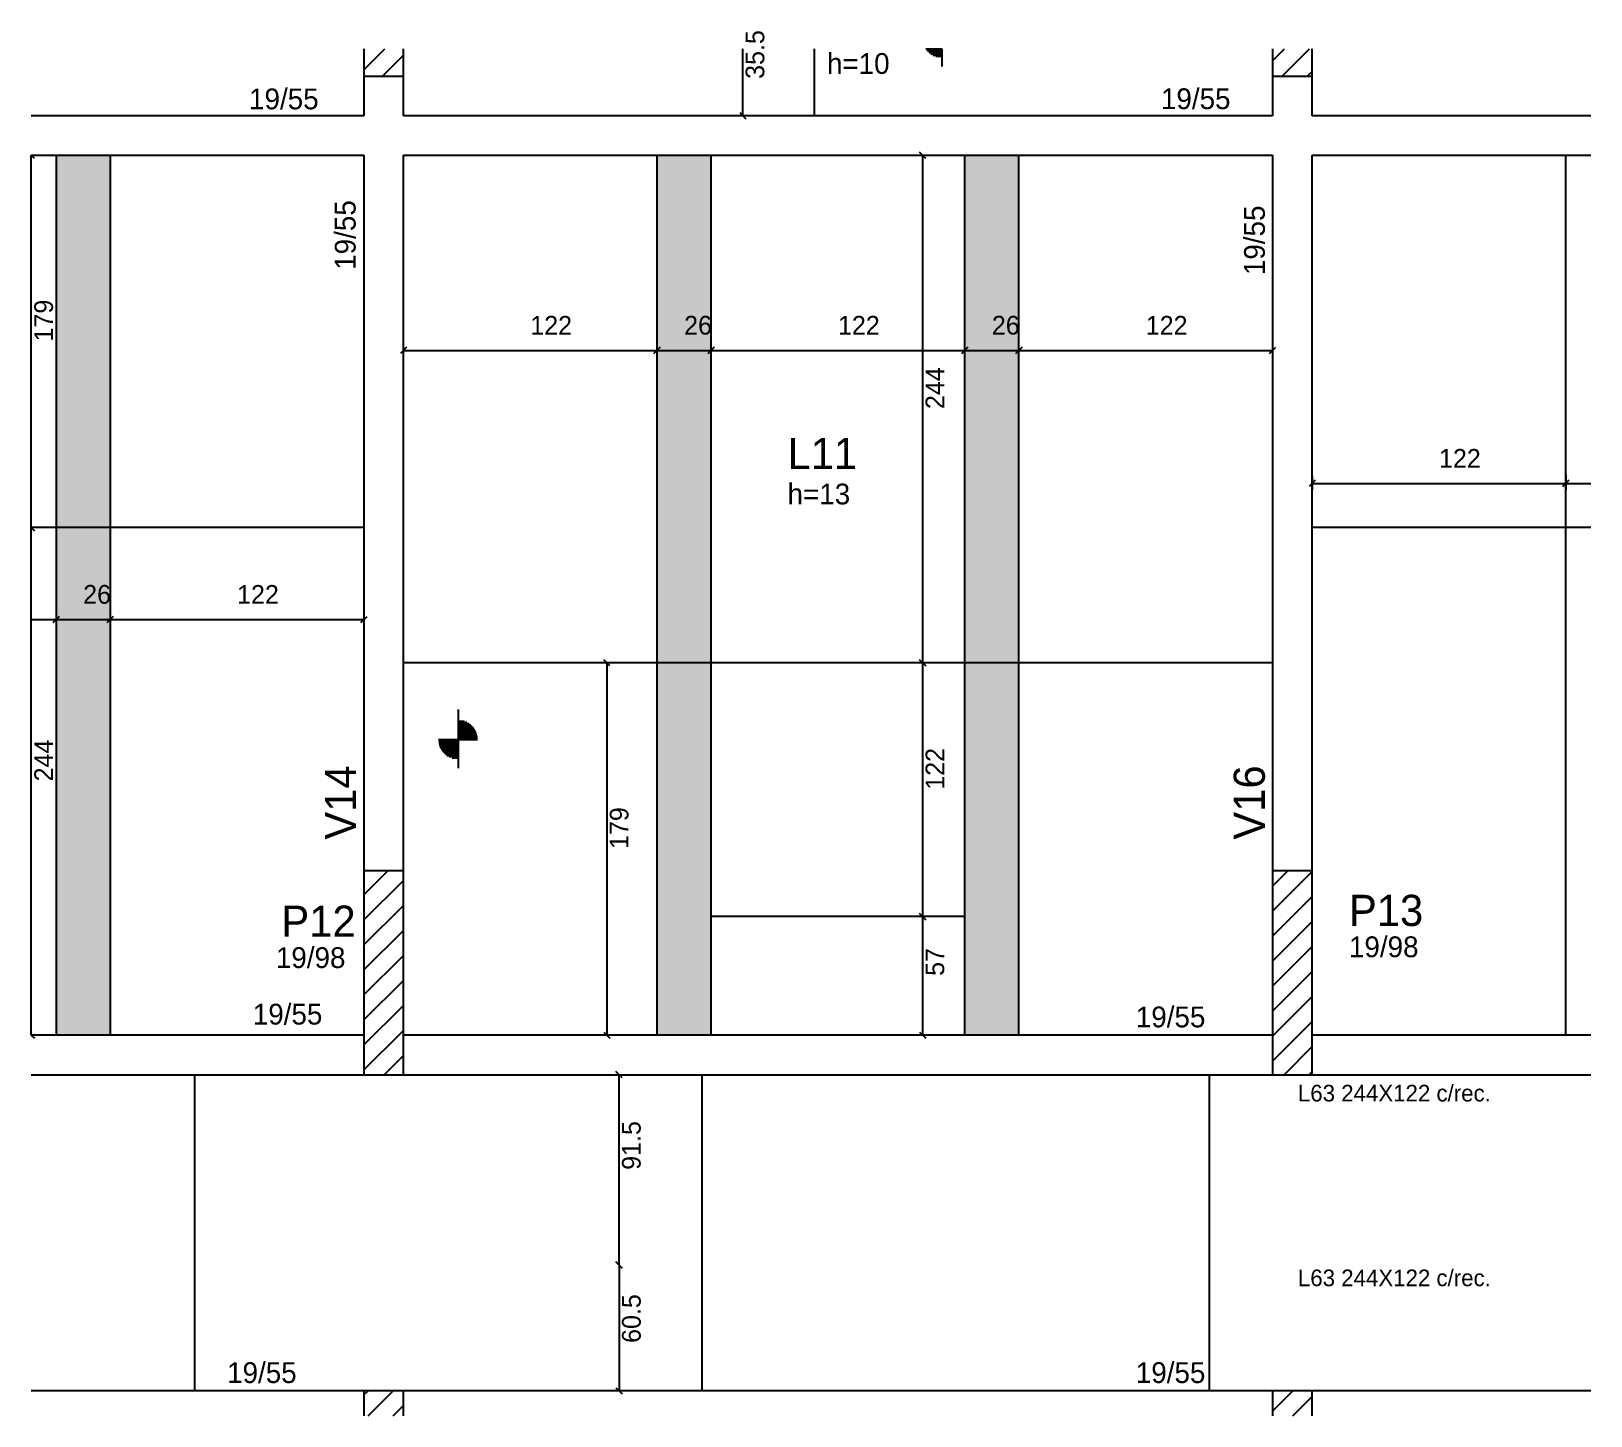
# Model space of a CAD drawing. Header units: metres. Extents: x 4330 to 5080, y 2116 to 2782.
import ezdxf

# ---------------------------------------------------------------- set-up
doc = ezdxf.new("R2010")
doc.units = ezdxf.units.M
for name, color, linetype in [('3', 7, 'Continuous'), ('4', 7, 'Continuous'), ('7', 7, 'Continuous'), ('9', 7, 'Continuous'), ('AUX00', 7, 'Continuous'), ('Hachura', 7, 'Continuous'), ('Painéis', 7, 'Continuous')]:
    doc.layers.add(name, color=color, linetype=linetype)

msp = doc.modelspace()

# ---------------------------------------------------------------- hatches: boundary and pattern name
at = {"layer": '9'}
h = msp.add_hatch(color=7, dxfattribs=at)
h.dxf.hatch_style = 1
h.paths.add_polyline_path([(4508.54, 2298.98), (4508.54, 2498.98), (4508.54, 2298.98), (4508.54, 2298.98)])
at = {"layer": 'Hachura'}
h = msp.add_hatch(color=7, dxfattribs=at)
h.dxf.hatch_style = 1
h.paths.add_polyline_path([(4367.51, 2721.99), (4341.51, 2721.98), (4341.51, 2298.98), (4367.51, 2298.99), (4367.51, 2721.99)])
h = msp.add_hatch(color=7, dxfattribs=at)
h.dxf.hatch_style = 1
h.paths.add_polyline_path([(4630.51, 2298.98), (4656.51, 2298.98), (4656.51, 2721.98), (4630.51, 2721.98), (4630.51, 2298.98)])
h = msp.add_hatch(color=7, dxfattribs=at)
h.dxf.hatch_style = 1
h.paths.add_polyline_path([(4778.51, 2298.98), (4804.51, 2298.98), (4804.51, 2721.98), (4778.51, 2721.98), (4778.51, 2298.98)])

# ---------------------------------------------------------------- linework, layer by layer
at = {"layer": '3', "color": 3, "lineweight": 25}
for p, q in [((4489.54, 2763.11), (4499.54, 2773.11)), ((4498.43, 2759.98), (4508.54, 2770.09)), ((4767.44, 2773), (4759.75, 2773)), ((4767.44, 2772.41), (4760.19, 2772.41)), ((4767.44, 2771.81), (4760.73, 2771.81)), ((4767.44, 2771.22), (4761.36, 2771.22)), ((4767.44, 2770.63), (4762.14, 2770.63)), ((4767.44, 2770.03), (4763.13, 2770.03)), ((4767.44, 2769.44), (4764.56, 2769.44)), ((4767.44, 2773.11), (4767.44, 2768.98)), ((4767.44, 2773.11), (4767.44, 2764.63)), ((4926.54, 2767.36), (4932.29, 2773.11)), ((4931.18, 2759.98), (4944.31, 2773.11)), ((4943.2, 2759.98), (4945.54, 2762.32)), ((4534.77, 2455.53), (4534.77, 2427.33)), ((4534.77, 2450.43), (4534.77, 2431.68)), ((4534.77, 2449.97), (4537.66, 2449.97)), ((4534.77, 2449.38), (4539.09, 2449.38)), ((4534.77, 2448.79), (4540.08, 2448.79)), ((4534.77, 2448.19), (4540.86, 2448.19)), ((4534.77, 2447.6), (4541.49, 2447.6)), ((4534.77, 2447), (4542.02, 2447)), ((4534.77, 2446.41), (4542.47, 2446.41)), ((4534.77, 2445.81), (4542.85, 2445.81)), ((4534.77, 2445.22), (4543.18, 2445.22)), ((4525.4, 2441.05), (4544.15, 2441.05)), ((4534.77, 2440.46), (4525.4, 2440.46)), ((4534.77, 2439.87), (4525.48, 2439.87)), ((4534.77, 2439.27), (4525.57, 2439.27)), ((4534.77, 2438.68), (4525.71, 2438.68)), ((4534.77, 2438.08), (4525.88, 2438.08)), ((4534.77, 2444.62), (4543.44, 2444.62)), ((4534.77, 2444.03), (4543.67, 2444.03)), ((4534.77, 2443.43), (4543.84, 2443.43)), ((4534.77, 2442.84), (4543.98, 2442.84)), ((4534.77, 2442.24), (4544.07, 2442.24)), ((4534.77, 2441.65), (4544.15, 2441.65)), ((4534.77, 2437.49), (4526.11, 2437.49)), ((4534.77, 2436.89), (4526.37, 2436.89)), ((4534.77, 2436.3), (4526.7, 2436.3)), ((4534.77, 2435.7), (4527.08, 2435.7)), ((4534.77, 2435.11), (4527.53, 2435.11)), ((4534.77, 2434.51), (4528.06, 2434.51)), ((4534.77, 2433.92), (4528.69, 2433.92)), ((4534.77, 2433.32), (4529.47, 2433.32)), ((4534.77, 2432.73), (4530.46, 2432.73)), ((4534.77, 2432.14), (4531.89, 2432.14)), ((4489.54, 2366.42), (4501.1, 2377.98)), ((4926.54, 2370.67), (4933.85, 2377.98)), ((4926.54, 2358.65), (4945.54, 2377.65)), ((4489.54, 2354.4), (4508.54, 2373.4)), ((4926.54, 2346.63), (4945.54, 2365.63)), ((4489.54, 2342.38), (4508.54, 2361.38)), ((4489.54, 2330.36), (4508.54, 2349.36)), ((4926.54, 2334.61), (4945.54, 2353.61)), ((4926.54, 2322.59), (4945.54, 2341.59)), ((4489.54, 2318.34), (4508.54, 2337.34)), ((4489.54, 2306.32), (4508.54, 2325.32)), ((4926.54, 2310.57), (4945.54, 2329.57)), ((4489.54, 2294.3), (4508.54, 2313.3)), ((4926.54, 2298.55), (4945.54, 2317.55)), ((4926.54, 2286.53), (4945.54, 2305.53)), ((4489.54, 2282.27), (4508.54, 2301.27)), ((4499.26, 2279.98), (4508.54, 2289.25)), ((4932.01, 2279.98), (4945.54, 2293.5)), ((4944.03, 2279.98), (4945.54, 2281.48)), ((4489.54, 2126), (4491.51, 2127.98)), ((4491.53, 2115.98), (4503.53, 2127.98)), ((4926.54, 2118.23), (4936.28, 2127.98)), ((4936.3, 2115.98), (4945.54, 2125.21)), ((4503.55, 2115.98), (4508.54, 2120.96))]:
    msp.add_line(p, q, dxfattribs=at)
for points in [[(4489.54, 2759.98), (4489.54, 2740.98)], [(4508.54, 2740.98), (4508.54, 2759.98)], [(4926.54, 2759.98), (4926.54, 2740.98)], [(4945.54, 2740.98), (4945.54, 2759.98)], [(4489.54, 2740.98), (4329.51, 2740.98)], [(4926.54, 2740.98), (4508.54, 2740.98)], [(5079.54, 2740.98), (4945.54, 2740.98)], [(4329.51, 2721.98), (4489.54, 2721.98)], [(4489.54, 2721.98), (4489.54, 2377.98)], [(4508.54, 2721.98), (4926.54, 2721.98)], [(4508.54, 2377.98), (4508.54, 2721.98)], [(4926.54, 2721.98), (4926.54, 2377.98)], [(4945.54, 2721.98), (5079.54, 2721.98)], [(4945.54, 2377.98), (4945.54, 2721.98)], [(4489.54, 2298.98), (4329.51, 2298.98)], [(4926.54, 2298.98), (4508.54, 2298.98)], [(5079.54, 2298.98), (4945.54, 2298.98)], [(4329.51, 2279.98), (4489.54, 2279.98)], [(4508.54, 2279.98), (4926.54, 2279.98)], [(4945.54, 2279.98), (5079.54, 2279.98)], [(4489.54, 2127.98), (4329.51, 2127.98)], [(4926.54, 2127.98), (4508.54, 2127.98)], [(5079.54, 2127.98), (4945.54, 2127.98)]]:
    msp.add_lwpolyline(points, dxfattribs=at)
at = {"layer": '7', "color": 7, "lineweight": 25}
for points in [[(4489.54, 2773.11), (4489.54, 2759.98)], [(4508.54, 2759.98), (4508.54, 2773.11)], [(4926.54, 2773.11), (4926.54, 2759.98)], [(4945.54, 2759.98), (4945.54, 2773.11)], [(4489.54, 2759.98), (4508.54, 2759.98)], [(4926.54, 2759.98), (4945.54, 2759.98)], [(4508.54, 2377.98), (4489.54, 2377.98)], [(4489.54, 2377.98), (4489.54, 2279.98)], [(4508.54, 2279.98), (4508.54, 2377.98)], [(4945.54, 2377.98), (4926.54, 2377.98)], [(4926.54, 2377.98), (4926.54, 2279.98)], [(4945.54, 2279.98), (4945.54, 2377.98)], [(4489.54, 2279.98), (4508.54, 2279.98)], [(4926.54, 2279.98), (4945.54, 2279.98)], [(4508.54, 2127.98), (4489.54, 2127.98)], [(4489.54, 2127.98), (4489.54, 2115.98)], [(4508.54, 2115.98), (4508.54, 2127.98)], [(4945.54, 2127.98), (4926.54, 2127.98)], [(4926.54, 2127.98), (4926.54, 2115.98)], [(4945.54, 2115.98), (4945.54, 2127.98)]]:
    msp.add_lwpolyline(points, dxfattribs=at)
at = {"layer": 'Painéis', "color": 4, "lineweight": 25}
for p, q in [((4671.76, 2740.98), (4671.76, 2773.11)), ((4669.51, 2740.98), (4668.76, 2740.98)), ((4329.58, 2542.98), (4329.58, 2721.98)), ((4758.19, 2721.98), (4758.19, 2477.98)), ((4508.54, 2628.2), (4630.51, 2628.2)), ((4630.51, 2628.2), (4656.51, 2628.2)), ((4656.51, 2628.2), (4778.51, 2628.2)), ((4778.51, 2628.2), (4804.51, 2628.2)), ((4804.51, 2628.2), (4926.54, 2628.2)), ((4945.54, 2567.94), (4945.54, 2561.23)), ((5067.54, 2568.6), (5067.54, 2561.23)), ((4945.54, 2564.23), (5067.54, 2564.23)), ((5067.54, 2564.23), (5079.54, 2564.23)), ((4329.58, 2298.98), (4329.58, 2542.98)), ((4329.51, 2498.82), (4341.51, 2498.82)), ((4341.51, 2498.82), (4367.51, 2498.82)), ((4367.51, 2498.82), (4489.54, 2498.82)), ((4606.33, 2477.98), (4606.33, 2298.98)), ((4758.19, 2477.98), (4758.19, 2355.98)), ((4758.19, 2355.98), (4758.19, 2298.98)), ((4612.23, 2188.48), (4612.23, 2279.98)), ((4612.23, 2188.48), (4612.23, 2127.98))]:
    msp.add_line(p, q, dxfattribs=at)
at = {"layer": 'Painéis', "color": 200, "lineweight": 25}
for p, q in [((4706.04, 2773.11), (4706.04, 2740.98)), ((4341.51, 2721.98), (4341.51, 2299)), ((4367.51, 2721.98), (4367.51, 2299)), ((4630.51, 2298.98), (4630.51, 2721.98)), ((4656.51, 2298.98), (4656.51, 2721.98)), ((4778.51, 2298.98), (4778.51, 2721.98)), ((4804.51, 2298.98), (4804.51, 2721.98)), ((5067.54, 2298.98), (5067.54, 2721.98)), ((4489.54, 2543), (4329.51, 2543)), ((5079.54, 2542.98), (4945.54, 2542.98)), ((4926.54, 2477.98), (4508.53, 2477.98)), ((4778.51, 2355.98), (4656.51, 2355.98)), ((4408.04, 2279.98), (4408.04, 2127.98)), ((4652.04, 2279.98), (4652.04, 2127.98)), ((4896.04, 2279.98), (4896.04, 2127.98))]:
    msp.add_line(p, q, dxfattribs=at)
at = {"layer": 'Painéis', "color": 0, "lineweight": 25}
for p, q in [((4670.26, 2742.48), (4673.26, 2739.48)), ((4759.69, 2720.48), (4756.69, 2723.48)), ((4331.08, 2720.48), (4329.51, 2722.04)), ((4510.04, 2629.7), (4507.04, 2626.7)), ((4629.01, 2626.7), (4632.01, 2629.7)), ((4632.01, 2629.7), (4629.01, 2626.7)), ((4655.01, 2626.7), (4658.01, 2629.7)), ((4658.01, 2629.7), (4655.01, 2626.7)), ((4777.01, 2626.7), (4780.01, 2629.7)), ((4780.01, 2629.7), (4777.01, 2626.7)), ((4803.01, 2626.7), (4806.01, 2629.7)), ((4806.01, 2629.7), (4803.01, 2626.7)), ((4925.04, 2626.7), (4928.04, 2629.7)), ((4947.04, 2565.73), (4944.04, 2562.73)), ((5066.04, 2562.73), (5069.04, 2565.73)), ((5069.04, 2565.73), (5066.04, 2562.73)), ((4331.08, 2541.48), (4329.51, 2543.04)), ((4329.51, 2543.04), (4331.08, 2541.48)), ((4340.01, 2497.32), (4343.01, 2500.32)), ((4343.01, 2500.32), (4340.01, 2497.32)), ((4366.01, 2497.32), (4369.01, 2500.32)), ((4369.01, 2500.32), (4366.01, 2497.32)), ((4488.04, 2497.32), (4491.04, 2500.32)), ((4607.83, 2476.48), (4604.83, 2479.48)), ((4756.69, 2479.48), (4759.69, 2476.48)), ((4759.69, 2476.48), (4756.69, 2479.48)), ((4756.69, 2357.48), (4759.69, 2354.48)), ((4759.69, 2354.48), (4756.69, 2357.48)), ((4329.51, 2299.04), (4331.08, 2297.48)), ((4604.83, 2300.48), (4607.83, 2297.48)), ((4756.69, 2300.48), (4759.69, 2297.48)), ((4613.73, 2278.48), (4610.73, 2281.48)), ((4610.73, 2189.98), (4613.73, 2186.98)), ((4613.73, 2186.98), (4610.73, 2189.98)), ((4610.73, 2129.48), (4613.73, 2126.48))]:
    msp.add_line(p, q, dxfattribs=at)

# ---------------------------------------------------------------- texts
at = {"layer": '3', "color": 3, "lineweight": 25}
for s, p in [('h=10', (4712.21, 2761.11)), ('19/55', (4434.28, 2744.09)), ('19/55', (4872.82, 2744.18)), ('h=13', (4693.24, 2554.15)), ('19/98', (4447.18, 2331.26)), ('19/98', (4963.24, 2336.46)), ('19/55', (4436.08, 2304.07)), ('19/55', (4860.73, 2302.73)), ('19/55', (4423.73, 2131.73)), ('19/55', (4860.73, 2131.73))]:
    msp.add_text(s, height=10, dxfattribs=at).set_placement(p)
for p in [(4485.53, 2666.92), (4922.79, 2664.37)]:
    msp.add_text('19/55', height=10, rotation=90, dxfattribs=at).set_placement(p)
at = {"layer": '4', "color": 4, "lineweight": 25}
for s, p in [('L11', (4693.24, 2571.15)), ('P13', (4963.24, 2351.46)), ('P12', (4449.84, 2346.26))]:
    msp.add_text(s, height=15, dxfattribs=at).set_placement(p)
for s, p in [('V14', (4485.79, 2392.98)), ('V16', (4922.79, 2392.98))]:
    msp.add_text(s, height=15, rotation=90, dxfattribs=at).set_placement(p)
at = {"layer": 'AUX00', "color": 7, "lineweight": 25}
for p in [(4938.69, 2267.1), (4938.69, 2178.29)]:
    msp.add_text('L63^J244X122^Jc/rec.', height=8, dxfattribs=at).set_placement(p)
at = {"layer": 'Painéis', "color": 240, "lineweight": 25}
for s, p in [('35.5', (4682.06, 2758.73)), ('179', (4339.99, 2632.48)), ('244', (4768.62, 2599.98)), ('244', (4340.01, 2420.98)), ('122', (4768.63, 2416.98)), ('179', (4616.74, 2388.48)), ('57', (4768.59, 2327.48)), ('91.5', (4622.61, 2234.23)), ('60.5', (4622.63, 2151.02))]:
    msp.add_text(s, height=9, rotation=90, dxfattribs=at).set_placement(p)
for s, p in [('122', (4569.53, 2635.76)), ('26', (4643.51, 2635.8)), ('122', (4717.51, 2635.76)), ('26', (4791.51, 2635.8)), ('122', (4865.53, 2635.76)), ('122', (5006.54, 2571.78)), ('26', (4354.51, 2506.41)), ('122', (4428.53, 2506.37))]:
    msp.add_text(s, height=9, dxfattribs=at).set_placement(p)

doc.saveas('drawing.dxf')
